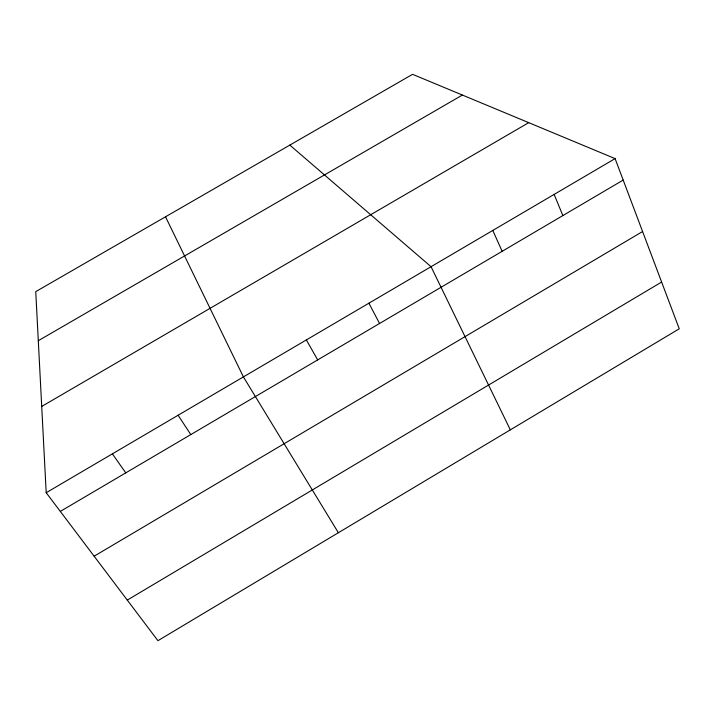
<?xml version="1.0" encoding="UTF-8"?>
<svg xmlns="http://www.w3.org/2000/svg" width="715" height="715" viewBox="0 0 715 715"><rect width="100%" height="100%" fill="white"/><g stroke="black" fill="none" stroke-linecap="round" stroke-linejoin="round"><path stroke-width="1.07" d="M127.279 600.1L661.625 282.041M94.13 556.199L642.579 231.535M60.31 511.404L623.176 180.073M46.198 492.715L615.097 158.614L679.25 328.793L157.926 640.685L46.198 492.715L35.75 291.631L412.573 74.315L615.097 158.614M41.711 406.442L528.698 122.658M38.297 340.706L462.373 95.05M289.834 145.1L431.047 266.704L510.331 429.849M112.38 453.846L125.769 472.874M178.115 415.245L190.798 434.595M338.365 532.729L243.404 376.903L165.523 216.797M306.36 339.929L317.675 359.904M368.904 303.196L379.558 323.475M492.796 230.444L502.145 251.314M554.143 194.417L562.857 215.581"/></g></svg>
